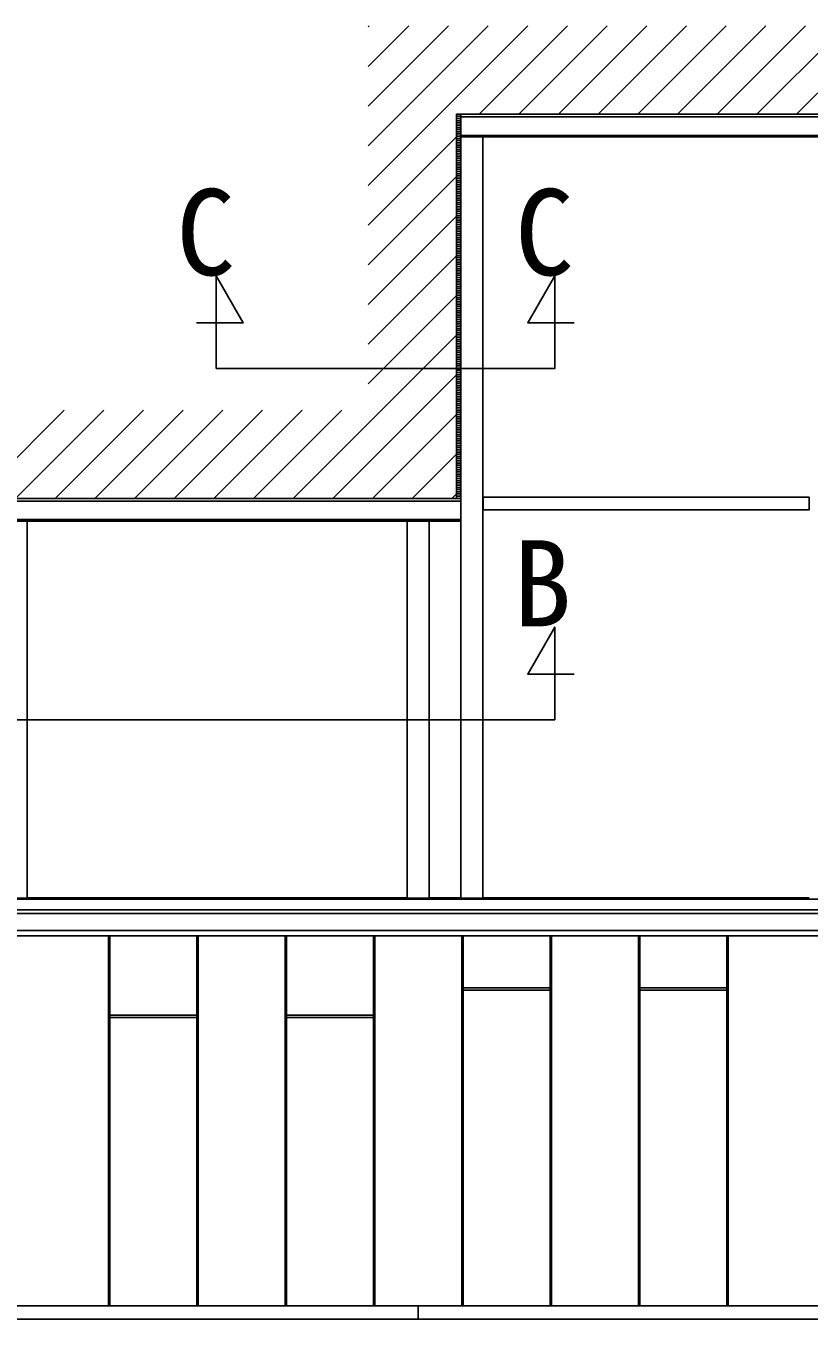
# Model space of a CAD drawing. Units: millimetres, scale not verified. Extents: x -875 to 875, y -1304 to 1297.
# Drawn here: x -511 to -422.4, y -290.2 to -143.8 of the extents above; entities that cross this region are included whole.
import ezdxf
from ezdxf.enums import TextEntityAlignment as Align

# ---------------------------------------------------------------- set-up
doc = ezdxf.new("R2010")
doc.units = ezdxf.units.MM
doc.header["$LTSCALE"] = 8
for name, color, linetype in [('0-2_USER1', 3, 'Continuous'), ('0-4_YKK_12', 2, 'Continuous'), ('0-6_YKK_A1', 4, 'Continuous')]:
    doc.layers.add(name, color=color, linetype=linetype)
doc.styles.add('ＭＳ ゴシック', font='')
doc.styles.get('ＭＳ ゴシック').set_extended_font_data('MS Gothic')

msp = doc.modelspace()

# ---------------------------------------------------------------- linework, layer by layer
at = {"layer": '0-4_YKK_12'}
for points in [[(-489.507, -182.596), (-489.507, -172.094), (-486.436, -177.413), (-491.711, -177.413)], [(-489.507, -182.596), (-451.172, -182.596), (-451.172, -172.094), (-454.243, -177.413), (-448.967, -177.413)], [(-574.355, -222.358), (-451.172, -222.358), (-451.172, -211.855), (-454.243, -217.175), (-448.967, -217.175)]]:
    msp.add_lwpolyline(points, dxfattribs=at)
at = {"layer": '0-6_YKK_A1'}
for p, q in [((-472.3, -143.913), (-472.187, -143.8)), ((-472.3, -148.403), (-467.697, -143.8)), ((-472.3, -152.893), (-463.207, -143.8)), ((-472.3, -157.383), (-458.717, -143.8)), ((-472.3, -161.873), (-454.227, -143.8)), ((-459.737, -153.8), (-449.737, -143.8)), ((-455.246, -153.8), (-445.246, -143.8)), ((-450.756, -153.8), (-440.756, -143.8)), ((-446.266, -153.8), (-436.266, -143.8)), ((-441.776, -153.8), (-431.776, -143.8)), ((-437.286, -153.8), (-427.286, -143.8)), ((-432.796, -153.8), (-422.796, -143.8)), ((-428.306, -153.8), (-418.306, -143.8)), ((-423.816, -153.8), (-413.816, -143.8)), ((-319.414, -153.8), (-462.3, -153.8)), ((-462.3, -197.3), (-462.3, -153.8)), ((-462.2, -154.04), (-462.3, -153.94)), ((-462.2, -154.29), (-462.3, -154.19)), ((-462.2, -154.54), (-462.3, -154.44)), ((-462.2, -154.79), (-462.3, -154.69)), ((-462.2, -155.04), (-462.3, -154.94)), ((-373.75, -153.8), (-461.8, -153.8)), ((-461.8, -156.359), (-461.8, -153.8)), ((-374.015, -154.1), (-461.8, -154.1)), ((-472.3, -166.363), (-462.3, -156.363)), ((-462.2, -155.29), (-462.3, -155.19)), ((-462.2, -155.54), (-462.3, -155.44)), ((-462.2, -155.79), (-462.3, -155.69)), ((-462.2, -156.04), (-462.3, -155.94)), ((-462.2, -156.29), (-462.3, -156.19)), ((-462.2, -156.54), (-462.3, -156.44)), ((-374.015, -156.198), (-461.8, -156.198)), ((-374.015, -156.359), (-461.8, -156.359)), ((-461.8, -242.539), (-461.8, -156.359)), ((-459.3, -242.539), (-459.3, -156.359)), ((-462.2, -156.79), (-462.3, -156.69)), ((-462.2, -157.04), (-462.3, -156.94)), ((-462.2, -157.29), (-462.3, -157.19)), ((-462.2, -157.54), (-462.3, -157.44)), ((-462.2, -157.79), (-462.3, -157.69)), ((-462.2, -158.04), (-462.3, -157.94)), ((-462.2, -158.29), (-462.3, -158.19)), ((-462.2, -158.54), (-462.3, -158.44)), ((-462.2, -158.79), (-462.3, -158.69)), ((-462.2, -159.04), (-462.3, -158.94)), ((-462.2, -159.29), (-462.3, -159.19)), ((-462.2, -159.54), (-462.3, -159.44)), ((-472.3, -170.854), (-462.3, -160.854)), ((-462.2, -159.79), (-462.3, -159.69)), ((-462.2, -160.04), (-462.3, -159.94)), ((-462.2, -160.29), (-462.3, -160.19)), ((-462.2, -160.54), (-462.3, -160.44)), ((-462.2, -160.79), (-462.3, -160.69)), ((-462.2, -161.04), (-462.3, -160.94)), ((-462.2, -161.29), (-462.3, -161.19)), ((-462.2, -161.54), (-462.3, -161.44)), ((-462.2, -161.79), (-462.3, -161.69)), ((-462.2, -162.04), (-462.3, -161.94)), ((-462.2, -162.29), (-462.3, -162.19)), ((-462.2, -162.54), (-462.3, -162.44)), ((-462.2, -162.79), (-462.3, -162.69)), ((-462.2, -163.04), (-462.3, -162.94)), ((-462.2, -163.29), (-462.3, -163.19)), ((-462.2, -163.54), (-462.3, -163.44)), ((-462.2, -163.79), (-462.3, -163.69)), ((-462.2, -164.04), (-462.3, -163.94)), ((-472.3, -175.344), (-462.3, -165.344)), ((-462.2, -164.29), (-462.3, -164.19)), ((-462.2, -164.54), (-462.3, -164.44)), ((-462.2, -164.79), (-462.3, -164.69)), ((-462.2, -165.04), (-462.3, -164.94)), ((-462.2, -165.29), (-462.3, -165.19)), ((-462.2, -165.54), (-462.3, -165.44)), ((-462.2, -165.79), (-462.3, -165.69)), ((-462.2, -166.04), (-462.3, -165.94)), ((-462.2, -166.29), (-462.3, -166.19)), ((-462.2, -166.54), (-462.3, -166.44)), ((-462.2, -166.79), (-462.3, -166.69)), ((-462.2, -167.04), (-462.3, -166.94)), ((-462.2, -167.29), (-462.3, -167.19)), ((-462.2, -167.54), (-462.3, -167.44)), ((-462.2, -167.79), (-462.3, -167.69)), ((-462.2, -168.04), (-462.3, -167.94)), ((-462.2, -168.29), (-462.3, -168.19)), ((-462.2, -168.54), (-462.3, -168.44)), ((-462.2, -168.79), (-462.3, -168.69)), ((-462.2, -169.04), (-462.3, -168.94)), ((-462.2, -169.29), (-462.3, -169.19)), ((-462.2, -169.54), (-462.3, -169.44)), ((-462.2, -169.79), (-462.3, -169.69)), ((-472.3, -179.834), (-462.3, -169.834)), ((-462.2, -170.04), (-462.3, -169.94)), ((-462.2, -170.29), (-462.3, -170.19)), ((-462.2, -170.54), (-462.3, -170.44)), ((-462.2, -170.79), (-462.3, -170.69)), ((-462.2, -171.04), (-462.3, -170.94)), ((-462.2, -171.29), (-462.3, -171.19)), ((-462.2, -171.54), (-462.3, -171.44)), ((-462.2, -171.79), (-462.3, -171.69)), ((-462.2, -172.04), (-462.3, -171.94)), ((-462.2, -172.29), (-462.3, -172.19)), ((-462.2, -172.54), (-462.3, -172.44)), ((-462.2, -172.79), (-462.3, -172.69)), ((-462.2, -173.04), (-462.3, -172.94)), ((-462.2, -173.29), (-462.3, -173.19)), ((-462.2, -173.54), (-462.3, -173.44)), ((-462.2, -173.79), (-462.3, -173.69)), ((-462.2, -174.04), (-462.3, -173.94)), ((-462.2, -174.29), (-462.3, -174.19)), ((-472.3, -184.324), (-462.3, -174.324)), ((-462.2, -174.54), (-462.3, -174.44)), ((-462.2, -174.79), (-462.3, -174.69)), ((-462.2, -175.04), (-462.3, -174.94)), ((-462.2, -175.29), (-462.3, -175.19)), ((-462.2, -175.54), (-462.3, -175.44)), ((-462.2, -175.79), (-462.3, -175.69)), ((-462.2, -176.04), (-462.3, -175.94)), ((-462.2, -176.29), (-462.3, -176.19)), ((-462.2, -176.54), (-462.3, -176.44)), ((-462.2, -176.79), (-462.3, -176.69)), ((-462.2, -177.04), (-462.3, -176.94)), ((-462.2, -177.29), (-462.3, -177.19)), ((-462.2, -177.54), (-462.3, -177.44)), ((-462.2, -177.79), (-462.3, -177.69)), ((-462.2, -178.04), (-462.3, -177.94)), ((-462.2, -178.29), (-462.3, -178.19)), ((-462.2, -178.54), (-462.3, -178.44)), ((-480.786, -197.3), (-462.3, -178.814)), ((-462.2, -178.79), (-462.3, -178.69)), ((-462.2, -179.04), (-462.3, -178.94)), ((-462.2, -179.29), (-462.3, -179.19)), ((-462.2, -179.54), (-462.3, -179.44)), ((-462.2, -179.79), (-462.3, -179.69)), ((-462.2, -180.04), (-462.3, -179.94)), ((-462.2, -180.29), (-462.3, -180.19)), ((-462.2, -180.54), (-462.3, -180.44)), ((-462.2, -180.79), (-462.3, -180.69)), ((-462.2, -181.04), (-462.3, -180.94)), ((-462.2, -181.29), (-462.3, -181.19)), ((-462.2, -181.54), (-462.3, -181.44)), ((-462.2, -181.79), (-462.3, -181.69)), ((-462.2, -182.04), (-462.3, -181.94)), ((-462.2, -182.29), (-462.3, -182.19)), ((-462.2, -182.54), (-462.3, -182.44)), ((-462.2, -182.79), (-462.3, -182.69)), ((-462.2, -183.04), (-462.3, -182.94)), ((-476.296, -197.3), (-462.3, -183.304)), ((-462.2, -183.29), (-462.3, -183.19)), ((-462.2, -183.54), (-462.3, -183.44)), ((-462.2, -183.79), (-462.3, -183.69)), ((-462.2, -184.04), (-462.3, -183.94)), ((-462.2, -184.29), (-462.3, -184.19)), ((-462.2, -184.54), (-462.3, -184.44)), ((-462.2, -184.79), (-462.3, -184.69)), ((-462.2, -185.04), (-462.3, -184.94)), ((-462.2, -185.29), (-462.3, -185.19)), ((-462.2, -185.54), (-462.3, -185.44)), ((-462.2, -185.79), (-462.3, -185.69)), ((-516.707, -197.3), (-506.707, -187.3)), ((-512.217, -197.3), (-502.217, -187.3)), ((-507.727, -197.3), (-497.727, -187.3)), ((-503.237, -197.3), (-493.237, -187.3)), ((-498.746, -197.3), (-488.746, -187.3)), ((-494.256, -197.3), (-484.256, -187.3)), ((-489.766, -197.3), (-479.766, -187.3)), ((-485.276, -197.3), (-475.276, -187.3)), ((-462.2, -186.04), (-462.3, -185.94)), ((-462.2, -186.29), (-462.3, -186.19)), ((-462.2, -186.54), (-462.3, -186.44)), ((-462.2, -186.79), (-462.3, -186.69)), ((-462.2, -187.04), (-462.3, -186.94)), ((-462.2, -187.29), (-462.3, -187.19)), ((-471.806, -197.3), (-462.3, -187.794)), ((-462.2, -187.54), (-462.3, -187.44)), ((-462.2, -187.79), (-462.3, -187.69)), ((-462.2, -188.04), (-462.3, -187.94)), ((-462.2, -188.29), (-462.3, -188.19)), ((-462.2, -188.54), (-462.3, -188.44)), ((-462.2, -188.79), (-462.3, -188.69)), ((-462.2, -189.04), (-462.3, -188.94)), ((-462.2, -189.29), (-462.3, -189.19)), ((-462.2, -189.54), (-462.3, -189.44)), ((-462.2, -189.79), (-462.3, -189.69)), ((-462.2, -190.04), (-462.3, -189.94)), ((-462.2, -190.29), (-462.3, -190.19)), ((-462.2, -190.54), (-462.3, -190.44)), ((-462.2, -190.79), (-462.3, -190.69)), ((-462.2, -191.04), (-462.3, -190.94)), ((-462.2, -191.29), (-462.3, -191.19)), ((-462.2, -191.54), (-462.3, -191.44)), ((-462.2, -191.79), (-462.3, -191.69)), ((-467.316, -197.3), (-462.3, -192.284)), ((-462.2, -192.04), (-462.3, -191.94)), ((-462.2, -192.29), (-462.3, -192.19)), ((-462.2, -192.54), (-462.3, -192.44)), ((-462.2, -192.79), (-462.3, -192.69)), ((-462.2, -193.04), (-462.3, -192.94)), ((-462.2, -193.29), (-462.3, -193.19)), ((-462.2, -193.54), (-462.3, -193.44)), ((-462.2, -193.79), (-462.3, -193.69)), ((-462.2, -194.04), (-462.3, -193.94)), ((-462.2, -194.29), (-462.3, -194.19)), ((-462.2, -194.54), (-462.3, -194.44)), ((-462.2, -194.79), (-462.3, -194.69)), ((-462.2, -195.04), (-462.3, -194.94)), ((-462.2, -195.29), (-462.3, -195.19)), ((-462.2, -195.54), (-462.3, -195.44)), ((-462.2, -195.79), (-462.3, -195.69)), ((-462.2, -196.04), (-462.3, -195.94)), ((-461.8, -197.3), (-609.5, -197.3)), ((-462.3, -197.3), (-559.5, -197.3)), ((-461.8, -197.6), (-559.235, -197.6)), ((-462.825, -197.3), (-462.3, -196.775)), ((-462.2, -196.29), (-462.3, -196.19)), ((-462.2, -196.54), (-462.3, -196.44)), ((-462.2, -196.79), (-462.3, -196.69)), ((-462.2, -197.04), (-462.3, -196.94)), ((-462.2, -197.29), (-462.3, -197.19)), ((-461.8, -199.698), (-559.235, -199.698)), ((-461.8, -199.859), (-559.235, -199.859)), ((-510.875, -242.539), (-510.875, -199.859)), ((-467.875, -242.539), (-467.875, -199.859)), ((-465.375, -242.539), (-465.375, -199.859)), ((-374.175, -242.656), (-559.075, -242.656)), ((-513.375, -242.539), (-510.875, -242.539)), ((-467.875, -242.497), (-510.875, -242.497)), ((-467.875, -242.539), (-465.375, -242.539)), ((-461.8, -242.497), (-465.375, -242.497)), ((-461.8, -242.539), (-459.3, -242.539)), ((-422.375, -242.497), (-459.3, -242.497)), ((-374, -243.85), (-559.25, -243.85)), ((-374, -244.3), (-559.25, -244.3)), ((-374, -246.2), (-559.25, -246.2)), ((-374, -246.8), (-559.25, -246.8)), ((-501.7, -246.8), (-501.7, -288.7)), ((-501.55, -288.7), (-501.55, -246.8)), ((-491.7, -246.8), (-491.7, -288.7)), ((-491.55, -288.7), (-491.55, -246.8)), ((-481.7, -246.8), (-481.7, -288.7)), ((-481.55, -288.7), (-481.55, -246.8)), ((-471.7, -246.8), (-471.7, -288.7)), ((-471.55, -288.7), (-471.55, -246.8)), ((-461.7, -246.8), (-461.7, -288.7)), ((-461.55, -288.7), (-461.55, -246.8)), ((-451.7, -246.8), (-451.7, -288.7)), ((-451.55, -288.7), (-451.55, -246.8)), ((-441.7, -246.8), (-441.7, -288.7)), ((-441.55, -288.7), (-441.55, -246.8)), ((-431.7, -246.8), (-431.7, -288.7)), ((-431.55, -288.7), (-431.55, -246.8)), ((-461.55, -252.7), (-451.7, -252.7)), ((-461.55, -252.95), (-451.7, -252.95)), ((-441.55, -252.7), (-431.7, -252.7)), ((-441.55, -252.95), (-431.7, -252.95)), ((-501.55, -255.8), (-491.7, -255.8)), ((-501.55, -256.05), (-491.7, -256.05)), ((-481.55, -255.8), (-471.7, -255.8)), ((-481.55, -256.05), (-471.7, -256.05)), ((-601.4, -288.7), (-331.85, -288.7)), ((-466.625, -290.2), (-466.625, -288.7)), ((-333.25, -290.2), (-600, -290.2))]:
    msp.add_line(p, q, dxfattribs=at)
for points in [[(-462.2, -154.04), (-461.9, -154.04), (-461.8, -153.94)], [(-462.2, -154.29), (-461.9, -154.29), (-461.8, -154.19)], [(-462.2, -154.54), (-461.9, -154.54), (-461.8, -154.44)], [(-462.2, -154.79), (-461.9, -154.79), (-461.8, -154.69)], [(-462.2, -155.04), (-461.9, -155.04), (-461.8, -154.94)], [(-462.2, -155.29), (-461.9, -155.29), (-461.8, -155.19)], [(-462.2, -155.54), (-461.9, -155.54), (-461.8, -155.44)], [(-462.2, -155.79), (-461.9, -155.79), (-461.8, -155.69)], [(-462.2, -156.04), (-461.9, -156.04), (-461.8, -155.94)], [(-462.2, -156.29), (-461.9, -156.29), (-461.8, -156.19)], [(-462.2, -156.54), (-461.9, -156.54), (-461.8, -156.44)], [(-462.2, -156.79), (-461.9, -156.79), (-461.8, -156.69)], [(-462.2, -157.04), (-461.9, -157.04), (-461.8, -156.94)], [(-462.2, -157.29), (-461.9, -157.29), (-461.8, -157.19)], [(-462.2, -157.54), (-461.9, -157.54), (-461.8, -157.44)], [(-462.2, -157.79), (-461.9, -157.79), (-461.8, -157.69)], [(-462.2, -158.04), (-461.9, -158.04), (-461.8, -157.94)], [(-462.2, -158.29), (-461.9, -158.29), (-461.8, -158.19)], [(-462.2, -158.54), (-461.9, -158.54), (-461.8, -158.44)], [(-462.2, -158.79), (-461.9, -158.79), (-461.8, -158.69)], [(-462.2, -159.04), (-461.9, -159.04), (-461.8, -158.94)], [(-462.2, -159.29), (-461.9, -159.29), (-461.8, -159.19)], [(-462.2, -159.54), (-461.9, -159.54), (-461.8, -159.44)], [(-462.2, -159.79), (-461.9, -159.79), (-461.8, -159.69)], [(-462.2, -160.04), (-461.9, -160.04), (-461.8, -159.94)], [(-462.2, -160.29), (-461.9, -160.29), (-461.8, -160.19)], [(-462.2, -160.54), (-461.9, -160.54), (-461.8, -160.44)], [(-462.2, -160.79), (-461.9, -160.79), (-461.8, -160.69)], [(-462.2, -161.04), (-461.9, -161.04), (-461.8, -160.94)], [(-462.2, -161.29), (-461.9, -161.29), (-461.8, -161.19)], [(-462.2, -161.54), (-461.9, -161.54), (-461.8, -161.44)], [(-462.2, -161.79), (-461.9, -161.79), (-461.8, -161.69)], [(-462.2, -162.04), (-461.9, -162.04), (-461.8, -161.94)], [(-462.2, -162.29), (-461.9, -162.29), (-461.8, -162.19)], [(-462.2, -162.54), (-461.9, -162.54), (-461.8, -162.44)], [(-462.2, -162.79), (-461.9, -162.79), (-461.8, -162.69)], [(-462.2, -163.04), (-461.9, -163.04), (-461.8, -162.94)], [(-462.2, -163.29), (-461.9, -163.29), (-461.8, -163.19)], [(-462.2, -163.54), (-461.9, -163.54), (-461.8, -163.44)], [(-462.2, -163.79), (-461.9, -163.79), (-461.8, -163.69)], [(-462.2, -164.04), (-461.9, -164.04), (-461.8, -163.94)], [(-462.2, -164.29), (-461.9, -164.29), (-461.8, -164.19)], [(-462.2, -164.54), (-461.9, -164.54), (-461.8, -164.44)], [(-462.2, -164.79), (-461.9, -164.79), (-461.8, -164.69)], [(-462.2, -165.04), (-461.9, -165.04), (-461.8, -164.94)], [(-462.2, -165.29), (-461.9, -165.29), (-461.8, -165.19)], [(-462.2, -165.54), (-461.9, -165.54), (-461.8, -165.44)], [(-462.2, -165.79), (-461.9, -165.79), (-461.8, -165.69)], [(-462.2, -166.04), (-461.9, -166.04), (-461.8, -165.94)], [(-462.2, -166.29), (-461.9, -166.29), (-461.8, -166.19)], [(-462.2, -166.54), (-461.9, -166.54), (-461.8, -166.44)], [(-462.2, -166.79), (-461.9, -166.79), (-461.8, -166.69)], [(-462.2, -167.04), (-461.9, -167.04), (-461.8, -166.94)], [(-462.2, -167.29), (-461.9, -167.29), (-461.8, -167.19)], [(-462.2, -167.54), (-461.9, -167.54), (-461.8, -167.44)], [(-462.2, -167.79), (-461.9, -167.79), (-461.8, -167.69)], [(-462.2, -168.04), (-461.9, -168.04), (-461.8, -167.94)], [(-462.2, -168.29), (-461.9, -168.29), (-461.8, -168.19)], [(-462.2, -168.54), (-461.9, -168.54), (-461.8, -168.44)], [(-462.2, -168.79), (-461.9, -168.79), (-461.8, -168.69)], [(-462.2, -169.04), (-461.9, -169.04), (-461.8, -168.94)], [(-462.2, -169.29), (-461.9, -169.29), (-461.8, -169.19)], [(-462.2, -169.54), (-461.9, -169.54), (-461.8, -169.44)], [(-462.2, -169.79), (-461.9, -169.79), (-461.8, -169.69)], [(-462.2, -170.04), (-461.9, -170.04), (-461.8, -169.94)], [(-462.2, -170.29), (-461.9, -170.29), (-461.8, -170.19)], [(-462.2, -170.54), (-461.9, -170.54), (-461.8, -170.44)], [(-462.2, -170.79), (-461.9, -170.79), (-461.8, -170.69)], [(-462.2, -171.04), (-461.9, -171.04), (-461.8, -170.94)], [(-462.2, -171.29), (-461.9, -171.29), (-461.8, -171.19)], [(-462.2, -171.54), (-461.9, -171.54), (-461.8, -171.44)], [(-462.2, -171.79), (-461.9, -171.79), (-461.8, -171.69)], [(-462.2, -172.04), (-461.9, -172.04), (-461.8, -171.94)], [(-462.2, -172.29), (-461.9, -172.29), (-461.8, -172.19)], [(-462.2, -172.54), (-461.9, -172.54), (-461.8, -172.44)], [(-462.2, -172.79), (-461.9, -172.79), (-461.8, -172.69)], [(-462.2, -173.04), (-461.9, -173.04), (-461.8, -172.94)], [(-462.2, -173.29), (-461.9, -173.29), (-461.8, -173.19)], [(-462.2, -173.54), (-461.9, -173.54), (-461.8, -173.44)], [(-462.2, -173.79), (-461.9, -173.79), (-461.8, -173.69)], [(-462.2, -174.04), (-461.9, -174.04), (-461.8, -173.94)], [(-462.2, -174.29), (-461.9, -174.29), (-461.8, -174.19)], [(-462.2, -174.54), (-461.9, -174.54), (-461.8, -174.44)], [(-462.2, -174.79), (-461.9, -174.79), (-461.8, -174.69)], [(-462.2, -175.04), (-461.9, -175.04), (-461.8, -174.94)], [(-462.2, -175.29), (-461.9, -175.29), (-461.8, -175.19)], [(-462.2, -175.54), (-461.9, -175.54), (-461.8, -175.44)], [(-462.2, -175.79), (-461.9, -175.79), (-461.8, -175.69)], [(-462.2, -176.04), (-461.9, -176.04), (-461.8, -175.94)], [(-462.2, -176.29), (-461.9, -176.29), (-461.8, -176.19)], [(-462.2, -176.54), (-461.9, -176.54), (-461.8, -176.44)], [(-462.2, -176.79), (-461.9, -176.79), (-461.8, -176.69)], [(-462.2, -177.04), (-461.9, -177.04), (-461.8, -176.94)], [(-462.2, -177.29), (-461.9, -177.29), (-461.8, -177.19)], [(-462.2, -177.54), (-461.9, -177.54), (-461.8, -177.44)], [(-462.2, -177.79), (-461.9, -177.79), (-461.8, -177.69)], [(-462.2, -178.04), (-461.9, -178.04), (-461.8, -177.94)], [(-462.2, -178.29), (-461.9, -178.29), (-461.8, -178.19)], [(-462.2, -178.54), (-461.9, -178.54), (-461.8, -178.44)], [(-462.2, -178.79), (-461.9, -178.79), (-461.8, -178.69)], [(-462.2, -179.04), (-461.9, -179.04), (-461.8, -178.94)], [(-462.2, -179.29), (-461.9, -179.29), (-461.8, -179.19)], [(-462.2, -179.54), (-461.9, -179.54), (-461.8, -179.44)], [(-462.2, -179.79), (-461.9, -179.79), (-461.8, -179.69)], [(-462.2, -180.04), (-461.9, -180.04), (-461.8, -179.94)], [(-462.2, -180.29), (-461.9, -180.29), (-461.8, -180.19)], [(-462.2, -180.54), (-461.9, -180.54), (-461.8, -180.44)], [(-462.2, -180.79), (-461.9, -180.79), (-461.8, -180.69)], [(-462.2, -181.04), (-461.9, -181.04), (-461.8, -180.94)], [(-462.2, -181.29), (-461.9, -181.29), (-461.8, -181.19)], [(-462.2, -181.54), (-461.9, -181.54), (-461.8, -181.44)], [(-462.2, -181.79), (-461.9, -181.79), (-461.8, -181.69)], [(-462.2, -182.04), (-461.9, -182.04), (-461.8, -181.94)], [(-462.2, -182.29), (-461.9, -182.29), (-461.8, -182.19)], [(-462.2, -182.54), (-461.9, -182.54), (-461.8, -182.44)], [(-462.2, -182.79), (-461.9, -182.79), (-461.8, -182.69)], [(-462.2, -183.04), (-461.9, -183.04), (-461.8, -182.94)], [(-462.2, -183.29), (-461.9, -183.29), (-461.8, -183.19)], [(-462.2, -183.54), (-461.9, -183.54), (-461.8, -183.44)], [(-462.2, -183.79), (-461.9, -183.79), (-461.8, -183.69)], [(-462.2, -184.04), (-461.9, -184.04), (-461.8, -183.94)], [(-462.2, -184.29), (-461.9, -184.29), (-461.8, -184.19)], [(-462.2, -184.54), (-461.9, -184.54), (-461.8, -184.44)], [(-462.2, -184.79), (-461.9, -184.79), (-461.8, -184.69)], [(-462.2, -185.04), (-461.9, -185.04), (-461.8, -184.94)], [(-462.2, -185.29), (-461.9, -185.29), (-461.8, -185.19)], [(-462.2, -185.54), (-461.9, -185.54), (-461.8, -185.44)], [(-462.2, -185.79), (-461.9, -185.79), (-461.8, -185.69)], [(-462.2, -186.04), (-461.9, -186.04), (-461.8, -185.94)], [(-462.2, -186.29), (-461.9, -186.29), (-461.8, -186.19)], [(-462.2, -186.54), (-461.9, -186.54), (-461.8, -186.44)], [(-462.2, -186.79), (-461.9, -186.79), (-461.8, -186.69)], [(-462.2, -187.04), (-461.9, -187.04), (-461.8, -186.94)], [(-462.2, -187.29), (-461.9, -187.29), (-461.8, -187.19)], [(-462.2, -187.54), (-461.9, -187.54), (-461.8, -187.44)], [(-462.2, -187.79), (-461.9, -187.79), (-461.8, -187.69)], [(-462.2, -188.04), (-461.9, -188.04), (-461.8, -187.94)], [(-462.2, -188.29), (-461.9, -188.29), (-461.8, -188.19)], [(-462.2, -188.54), (-461.9, -188.54), (-461.8, -188.44)], [(-462.2, -188.79), (-461.9, -188.79), (-461.8, -188.69)], [(-462.2, -189.04), (-461.9, -189.04), (-461.8, -188.94)], [(-462.2, -189.29), (-461.9, -189.29), (-461.8, -189.19)], [(-462.2, -189.54), (-461.9, -189.54), (-461.8, -189.44)], [(-462.2, -189.79), (-461.9, -189.79), (-461.8, -189.69)], [(-462.2, -190.04), (-461.9, -190.04), (-461.8, -189.94)], [(-462.2, -190.29), (-461.9, -190.29), (-461.8, -190.19)], [(-462.2, -190.54), (-461.9, -190.54), (-461.8, -190.44)], [(-462.2, -190.79), (-461.9, -190.79), (-461.8, -190.69)], [(-462.2, -191.04), (-461.9, -191.04), (-461.8, -190.94)], [(-462.2, -191.29), (-461.9, -191.29), (-461.8, -191.19)], [(-462.2, -191.54), (-461.9, -191.54), (-461.8, -191.44)], [(-462.2, -191.79), (-461.9, -191.79), (-461.8, -191.69)], [(-462.2, -192.04), (-461.9, -192.04), (-461.8, -191.94)], [(-462.2, -192.29), (-461.9, -192.29), (-461.8, -192.19)], [(-462.2, -192.54), (-461.9, -192.54), (-461.8, -192.44)], [(-462.2, -192.79), (-461.9, -192.79), (-461.8, -192.69)], [(-462.2, -193.04), (-461.9, -193.04), (-461.8, -192.94)], [(-462.2, -193.29), (-461.9, -193.29), (-461.8, -193.19)], [(-462.2, -193.54), (-461.9, -193.54), (-461.8, -193.44)], [(-462.2, -193.79), (-461.9, -193.79), (-461.8, -193.69)], [(-462.2, -194.04), (-461.9, -194.04), (-461.8, -193.94)], [(-462.2, -194.29), (-461.9, -194.29), (-461.8, -194.19)], [(-462.2, -194.54), (-461.9, -194.54), (-461.8, -194.44)], [(-462.2, -194.79), (-461.9, -194.79), (-461.8, -194.69)], [(-462.2, -195.04), (-461.9, -195.04), (-461.8, -194.94)], [(-462.2, -195.29), (-461.9, -195.29), (-461.8, -195.19)], [(-462.2, -195.54), (-461.9, -195.54), (-461.8, -195.44)], [(-462.2, -195.79), (-461.9, -195.79), (-461.8, -195.69)], [(-462.2, -196.04), (-461.9, -196.04), (-461.8, -195.94)], [(-462.2, -196.29), (-461.9, -196.29), (-461.8, -196.19)], [(-462.2, -196.54), (-461.9, -196.54), (-461.8, -196.44)], [(-462.2, -196.79), (-461.9, -196.79), (-461.8, -196.69)], [(-462.2, -197.04), (-461.9, -197.04), (-461.8, -196.94)], [(-462.2, -197.29), (-461.9, -197.29), (-461.8, -197.19)], [(-459.275, -198.602), (-459.275, -197.15), (-422.4, -197.15)], [(-459.275, -198.602), (-422.4, -198.602), (-422.4, -197.15)]]:
    msp.add_lwpolyline(points, dxfattribs=at)

# ---------------------------------------------------------------- texts
at = {"layer": '0-2_USER1', "style": 'ＭＳ ゴシック'}
for s, p in [('C', (-494.009, -174.945)), ('C', (-455.675, -174.945)), ('B', (-455.901, -214.707))]:
    msp.add_text(s, height=9.751, dxfattribs=at).set_placement(p, align=Align.BOTTOM_LEFT)

doc.saveas('drawing.dxf')
